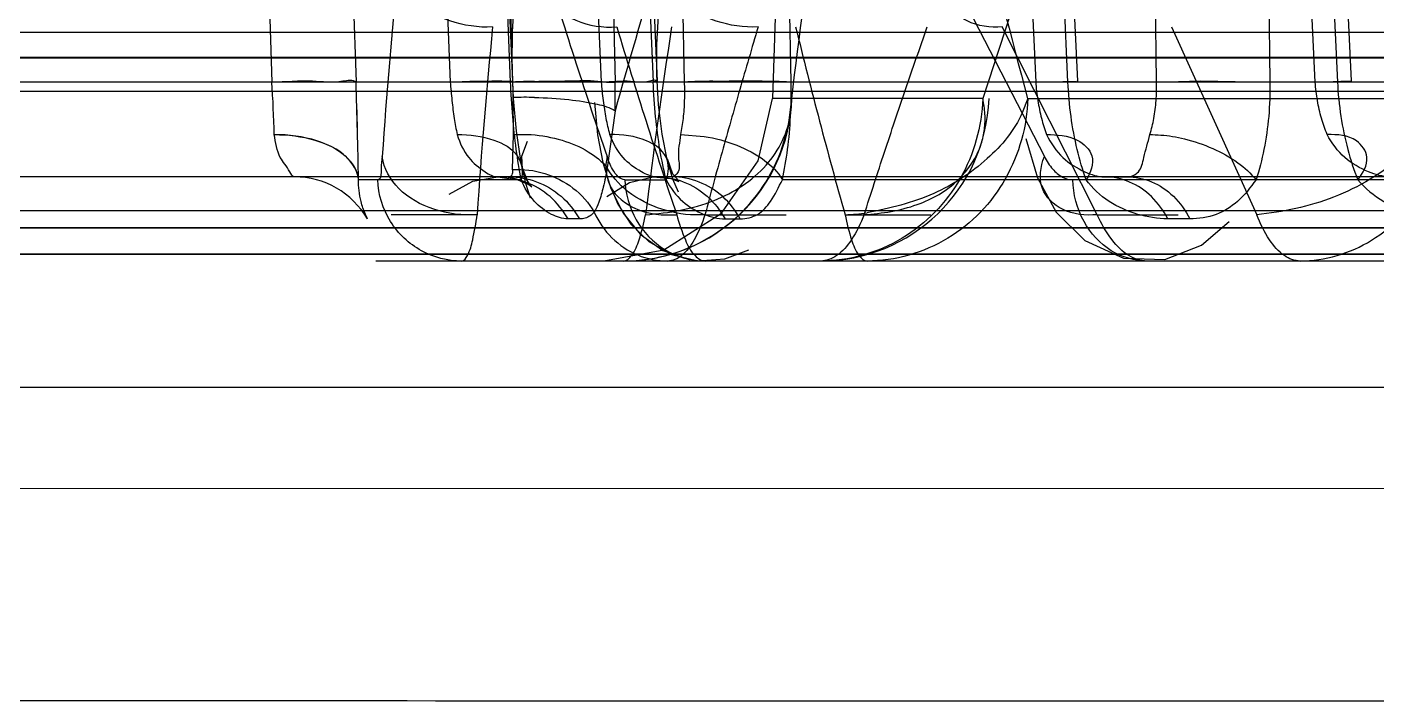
# Model space of a CAD drawing. Header units: millimetres. Extents: x 1236 to 1656, y -100 to 494.
# Drawn here: x 1375.641 to 1376.603, y 392.737 to 393.217 of the extents above; entities that cross this region are included whole.
import ezdxf

# ---------------------------------------------------------------- set-up
doc = ezdxf.new("R2010")
doc.units = ezdxf.units.MM
doc.header["$LTSCALE"] = 0.1

msp = doc.modelspace()

# ---------------------------------------------------------------- linework, layer by layer
for p, q in [((1376.1935, 393.77632), (1376.1722, 393.16648)), ((1375.80596, 393.46615), (1375.81567, 393.17825)), ((1375.86589, 393.46615), (1375.87561, 393.17825)), ((1375.93076, 393.4658), (1375.94273, 393.17825)), ((1375.98564, 393.17825), (1375.97367, 393.4658)), ((1375.98717, 393.17865), (1375.9752, 393.4662)), ((1375.98721, 393.17824), (1375.97998, 393.46553)), ((1376.05053, 393.17825), (1376.03799, 393.46548)), ((1376.05332, 393.46554), (1376.06009, 393.17825)), ((1376.07453, 393.46548), (1376.08721, 393.17826)), ((1376.07743, 393.466), (1376.08997, 393.17877)), ((1376.10363, 393.46515), (1376.1093, 393.17824)), ((1376.18543, 393.17825), (1376.17976, 393.46514)), ((1376.34636, 393.46457), (1376.35972, 393.17825)), ((1376.38268, 393.17825), (1376.36931, 393.46457)), ((1376.38968, 393.17895), (1376.37632, 393.46527)), ((1376.44568, 393.17824), (1376.44232, 393.46412)), ((1376.52318, 393.46412), (1376.52654, 393.17825)), ((1376.55877, 393.17824), (1376.54515, 393.46401)), ((1376.56104, 393.46401), (1376.57466, 393.17825)), ((1376.5707, 393.46477), (1376.58432, 393.17901)), ((1376.36581, 393.30033), (1376.32204, 393.16647)), ((1376.29723, 393.25889), (1376.36585, 393.12507)), ((1376.94515, 393.21353), (1371.69078, 393.2136)), ((1376.40355, 393.08364), (1376.33582, 393.21746)), ((1376.45635, 393.21746), (1376.51714, 393.08364)), ((1371.81653, 393.19538), (1378.41173, 393.19538)), ((1380.19732, 393.19573), (1373.6444, 393.19576)), ((1378.61775, 393.17825), (1354.5692, 393.17825)), ((1379.72958, 393.17819), (1357.58913, 393.1782)), ((1376.08997, 393.17877), (1376.08721, 393.17826)), ((1376.35972, 393.17825), (1376.3887, 393.17882)), ((1376.44568, 393.17824), (1376.4771, 393.17899)), ((1376.4771, 393.17899), (1376.52654, 393.17825)), ((1376.55877, 393.17824), (1376.58432, 393.17901)), ((1353.88384, 393.17183), (1406.43904, 393.17177)), ((1369.1986, 393.17177), (1406.51127, 393.17177)), ((1375.98766, 393.14093), (1375.98751, 393.16721)), ((1376.32202, 393.16648), (1376.17205, 393.16648)), ((1376.35413, 393.16649), (1376.35014, 393.15636)), ((1376.35396, 393.1665), (1376.9928, 393.16651)), ((1376.06012, 393.15776), (1376.05455, 393.11703)), ((1375.98706, 393.11582), (1375.98766, 393.14093)), ((1375.98765, 393.14095), (1376.00044, 393.14074)), ((1376.10666, 393.14074), (1376.12352, 393.13949)), ((1379.83311, 393.11069), (1354.5609, 393.11069)), ((1375.99322, 393.10859), (1375.87734, 393.10859)), ((1375.97633, 393.11069), (1375.98464, 393.11069)), ((1376.06715, 393.10859), (1376.09647, 393.10859)), ((1376.10047, 393.11069), (1376.08948, 393.11069)), ((1377.05699, 393.10859), (1376.17927, 393.10859)), ((1376.39558, 393.10859), (1376.38606, 393.10859)), ((1376.40858, 393.11069), (1376.42466, 393.11069)), ((1370.47409, 393.08655), (1380.02813, 393.08665)), ((1375.88365, 393.08068), (1375.88368, 393.08068)), ((1375.96184, 393.08364), (1375.90072, 393.08364)), ((1376.03474, 393.08068), (1376.02658, 393.08068)), ((1376.12413, 393.08364), (1376.18185, 393.08364)), ((1376.13843, 393.08068), (1376.14922, 393.08068)), ((1376.2239, 393.08364), (1376.28502, 393.08364)), ((1376.40355, 393.08364), (1376.46128, 393.08364)), ((1376.4695, 393.08068), (1376.4537, 393.08068)), ((1378.47121, 393.0744), (1371.74665, 393.0744)), ((1373.5793, 393.07442), (1380.19732, 393.0744)), ((1380.19734, 393.05548), (1370.20206, 393.05548)), ((1370.20206, 393.05545), (1390.19257, 393.05546)), ((1384.50493, 393.05068), (1375.88971, 393.05068)), ((1370.19704, 392.96068), (1390.1976, 392.96068)), ((1380.15557, 392.88783), (1370.46081, 392.88939))]:
    msp.add_line(p, q)
for points in [[(1375.99986, 393.09536), (1375.99646, 393.10599), (1375.99296, 393.12237), (1375.98995, 393.1431), (1375.98783, 393.16639), (1375.98682, 393.19059), (1375.987, 393.21435), (1375.9884, 393.23629)], [(1376.10522, 393.09974), (1376.10134, 393.10898), (1376.09728, 393.12307), (1376.0937, 393.14114), (1376.09111, 393.16187), (1376.08979, 393.18353), (1376.08979, 393.20509), (1376.09105, 393.22563)], [(1376.17205, 393.16648), (1376.16181, 393.12201), (1376.13515, 393.08404), (1376.09477, 393.05852), (1376.05215, 393.05068)], [(1376.04546, 393.16358), (1376.0476, 393.14065), (1376.05132, 393.12081), (1376.05709, 393.10225), (1376.0658, 393.08476), (1376.07797, 393.06975), (1376.09412, 393.05814), (1376.11353, 393.05161)], [(1375.99358, 393.10757), (1375.99878, 393.1051), (1376.00067, 393.10388), (1375.99966, 393.10504), (1375.99681, 393.1093), (1375.99416, 393.11612), (1375.99357, 393.12531), (1375.99775, 393.13608)], [(1376.3527, 393.13788), (1376.36095, 393.1099), (1376.37436, 393.08558), (1376.39471, 393.06519), (1376.42215, 393.05264), (1376.4517, 393.05181), (1376.47784, 393.06185), (1376.49747, 393.07876)], [(1375.94184, 393.09842), (1375.95875, 393.10769), (1375.97663, 393.11069), (1375.99085, 393.10853), (1375.99907, 393.10494), (1376.0009, 393.10363), (1375.99788, 393.10727), (1375.99385, 393.11757)], [(1376.0543, 393.09668), (1376.07032, 393.10673), (1376.08721, 393.11063), (1376.09975, 393.10945), (1376.1056, 393.10741), (1376.10551, 393.10776), (1376.1013, 393.11266), (1376.0974, 393.12344)], [(1376.05534, 393.107), (1376.06209, 393.0912), (1376.07143, 393.07688), (1376.08408, 393.06451), (1376.1002, 393.05535), (1376.11905, 393.05091), (1376.13832, 393.05218), (1376.15549, 393.05854)]]:
    msp.add_lwpolyline(points)
for centre, radius, start, end in [((1380.21809, 392.68874), 4.06054, 171.3372, 173.24318), ((1380.42843, 394.27352), 4.22218, 193.32634, 195.20014), ((1379.72219, 392.86986), 3.83643, 174.18004, 176.18577), ((1380.2222, 394.5446), 4.40293, 196.97854, 198.80853), ((1380.45373, 391.9317), 4.56147, 163.08474, 164.4079), ((1379.84941, 392.8298), 3.89585, 174.28938, 176.26423), ((1380.33236, 394.50559), 4.46105, 196.78319, 198.58723), ((1379.96672, 392.61384), 3.91317, 171.1265, 173.10464), ((1380.21655, 394.20504), 4.14714, 193.77656, 195.6883), ((1374.69146, 393.10767), 1.12641, 1.68097, 3.5922), ((1374.67729, 393.10717), 1.14059, 1.68539, 3.57264), ((1372.00618, 393.04707), 3.87165, 0.91051, 1.94162), ((1372.01742, 393.04735), 3.8604, 0.90905, 1.94316), ((1376.03617, 391.76425), 1.41484, 91.35426, 91.98335), ((1375.77009, 393.16706), 0.21742, 0.03882, 2.94924), ((1375.61764, 393.16749), 0.44259, 358.73987, 1.3919), ((1376.15547, 391.87477), 1.30429, 91.12673, 92.02836), ((1375.9959, 392.86411), 0.30322, 88.70754, 91.58889), ((1376.0661, 393.17069), 0.12, 270, 357.97904), ((1376.1233, 393.16378), 0.06239, 353.10247, 2.45993), ((1376.20656, 393.17069), 0.12, 270, 357.96611), ((1375.83171, 393.05068), 0.06, 29.99971, 89.99996), ((1376.21741, 393.24564), 0.16213, 272.29633, 277.87563)]:
    msp.add_arc(centre, radius, start, end)
for points, knots in [([(1375.97289, 393.21746), (1375.96265, 393.21695), (1375.94259, 393.21977), (1375.91715, 393.2337), (1375.90686, 393.25037), (1375.90554, 393.25889)], [0, 0, 0, 0, 0.361998, 0.695834, 1, 1, 1, 1]), ([(1376.01117, 393.25889), (1376.00973, 393.25188), (1376.01203, 393.23531), (1376.03333, 393.21917), (1376.05152, 393.21697), (1376.06133, 393.21746)], [0, 0, 0, 0, 0.287964, 0.60494, 1, 1, 1, 1]), ([(1376.16201, 393.21746), (1376.15192, 393.21694), (1376.13134, 393.22008), (1376.10499, 393.23414), (1376.09246, 393.25024), (1376.08961, 393.25889)], [0, 0, 0, 0, 0.343629, 0.690044, 1, 1, 1, 1]), ([(1376.33582, 393.21746), (1376.3274, 393.21701), (1376.31152, 393.21855), (1376.29311, 393.2356), (1376.29455, 393.25183), (1376.29723, 393.25889)], [0, 0, 0, 0, 0.370492, 0.668193, 1, 1, 1, 1]), ([(1376.16201, 393.21746), (1376.15756, 393.2026), (1376.14883, 393.1729), (1376.1362, 393.12829), (1376.1281, 393.09852), (1376.12413, 393.08364)], [0, 0, 0, 0, 0.334513, 0.667843, 1, 1, 1, 1]), ([(1376.23754, 393.08374), (1376.24229, 393.09861), (1376.25196, 393.12837), (1376.26694, 393.17295), (1376.27723, 393.20262), (1376.28246, 393.21746)], [0, 0, 0, 0, 0.332105, 0.665435, 1, 1, 1, 1]), ([(1375.81567, 393.17825), (1375.8253, 393.17858), (1375.84261, 393.17989), (1375.86122, 393.17741), (1375.87333, 393.18042), (1375.87561, 393.17825)], [0, 0, 0, 0, 0.482233, 0.842504, 1, 1, 1, 1]), ([(1375.81567, 393.17825), (1375.8253, 393.17857), (1375.8426, 393.17989), (1375.86121, 393.17741), (1375.87332, 393.18042), (1375.87561, 393.17825)], [0, 0, 0, 0, 0.482007, 0.842244, 1, 1, 1, 1]), ([(1375.94272, 393.17825), (1375.94303, 393.17383), (1375.94379, 393.16518), (1375.9454, 393.15265), (1375.94682, 393.14458), (1375.94762, 393.14072)], [0, 0, 0, 0, 0.350719, 0.687807, 1, 1, 1, 1]), ([(1375.94273, 393.17825), (1375.9514, 393.17855), (1375.95709, 393.179), (1375.99122, 393.17909), (1375.98564, 393.17825)], [0, 0, 0, 0, 0.60582, 1, 1, 1, 1]), ([(1375.99322, 393.10859), (1375.99184, 393.11576), (1375.98946, 393.13075), (1375.98697, 393.154), (1375.98597, 393.17005), (1375.98563, 393.17824)], [0, 0, 0, 0, 0.312138, 0.649178, 1, 1, 1, 1]), ([(1376.00273, 393.1787), (1376.01097, 393.17889), (1376.02598, 393.17881), (1376.04509, 393.17975), (1376.05601, 393.17772), (1376.06009, 393.17825)], [0, 0, 0, 0, 0.430659, 0.784844, 1, 1, 1, 1]), ([(1376.05641, 393.14072), (1376.05539, 393.14457), (1376.05361, 393.15262), (1376.05167, 393.16516), (1376.05083, 393.17382), (1376.05051, 393.17824)], [0, 0, 0, 0, 0.314185, 0.650078, 1, 1, 1, 1]), ([(1376.05053, 393.17825), (1376.0574, 393.17849), (1376.07016, 393.17996), (1376.07995, 393.17724), (1376.0899, 393.18041), (1376.08997, 393.17877)], [0, 0, 0, 0, 0.522793, 0.875176, 1, 1, 1, 1]), ([(1376.09647, 393.10859), (1376.09472, 393.11567), (1376.09172, 393.13056), (1376.08871, 393.15384), (1376.08757, 393.16998), (1376.08721, 393.17826)], [0, 0, 0, 0, 0.310765, 0.646493, 1, 1, 1, 1]), ([(1376.10932, 393.17824), (1376.10952, 393.17384), (1376.1096, 393.16519), (1376.10873, 393.15264), (1376.10748, 393.14456), (1376.10667, 393.14072)], [0, 0, 0, 0, 0.350901, 0.687452, 1, 1, 1, 1]), ([(1376.12982, 393.17881), (1376.13744, 393.17896), (1376.15152, 393.17913), (1376.17005, 393.17897), (1376.18098, 393.17865), (1376.18543, 393.17825)], [0, 0, 0, 0, 0.410843, 0.759218, 1, 1, 1, 1]), ([(1376.17927, 393.10859), (1376.18083, 393.11573), (1376.18336, 393.13071), (1376.18539, 393.154), (1376.18561, 393.17006), (1376.18545, 393.17824)], [0, 0, 0, 0, 0.312907, 0.64956, 1, 1, 1, 1]), ([(1376.3597, 393.17825), (1376.36002, 393.17382), (1376.36101, 393.16511), (1376.36356, 393.15255), (1376.36602, 393.14453), (1376.36744, 393.14072)], [0, 0, 0, 0, 0.346587, 0.682877, 1, 1, 1, 1]), ([(1376.39558, 393.10859), (1376.39307, 393.11566), (1376.38876, 393.13056), (1376.38448, 393.15389), (1376.38304, 393.17004), (1376.38266, 393.17824)], [0, 0, 0, 0, 0.31685, 0.6531, 1, 1, 1, 1]), ([(1376.44095, 393.14072), (1376.44218, 393.14453), (1376.44416, 393.15255), (1376.44572, 393.16512), (1376.44586, 393.17379), (1376.4457, 393.1782)], [0, 0, 0, 0, 0.316222, 0.651327, 1, 1, 1, 1]), ([(1376.52656, 393.17824), (1376.52666, 393.17007), (1376.52607, 393.15395), (1376.52279, 393.1306), (1376.51898, 393.11567), (1376.51665, 393.10859)], [0, 0, 0, 0, 0.347394, 0.683426, 1, 1, 1, 1]), ([(1376.56732, 393.14072), (1376.56572, 393.14451), (1376.56296, 393.15249), (1376.56012, 393.16506), (1376.55907, 393.17377), (1376.55875, 393.1782)], [0, 0, 0, 0, 0.319527, 0.654716, 1, 1, 1, 1]), ([(1376.57463, 393.17824), (1376.57502, 393.17004), (1376.5766, 393.15387), (1376.58142, 393.13051), (1376.58629, 393.11563), (1376.58915, 393.10859)], [0, 0, 0, 0, 0.344879, 0.680812, 1, 1, 1, 1]), ([(1376.58432, 393.17901), (1376.58439, 393.17757), (1376.57874, 393.17933), (1376.57645, 393.17836), (1376.57466, 393.17825)], [0, 0, 0, 0, 0.445162, 1, 1, 1, 1]), ([(1376.00274, 393.16725), (1376.01092, 393.16707), (1376.02593, 393.16621), (1376.04507, 393.1632), (1376.05633, 393.16025), (1376.06012, 393.15776)], [0, 0, 0, 0, 0.419341, 0.767101, 1, 1, 1, 1]), ([(1376.0661, 393.05068), (1376.08588, 393.05068), (1376.12646, 393.06107), (1376.17234, 393.10445), (1376.1849, 393.1457), (1376.18563, 393.16645)], [0, 0, 0, 0, 0.326138, 0.65758, 1, 1, 1, 1]), ([(1376.32201, 393.16643), (1376.32134, 393.14666), (1376.3102, 393.1068), (1376.2672, 393.0621), (1376.22661, 393.05068), (1376.20656, 393.05068)], [0, 0, 0, 0, 0.332005, 0.663488, 1, 1, 1, 1]), ([(1376.35413, 393.16649), (1376.35347, 393.14673), (1376.34249, 393.10695), (1376.29991, 393.06217), (1376.25953, 393.05068), (1376.23962, 393.05068)], [0, 0, 0, 0, 0.333092, 0.664645, 1, 1, 1, 1]), ([(1376.32087, 393.13418), (1376.32195, 393.13756), (1376.32349, 393.14459), (1376.32387, 393.15551), (1376.32282, 393.1628), (1376.32201, 393.16643)], [0, 0, 0, 0, 0.326012, 0.658367, 1, 1, 1, 1]), ([(1376.65359, 393.16638), (1376.64714, 393.15058), (1376.62148, 393.1224), (1376.57387, 393.0933), (1376.53577, 393.08555), (1376.51714, 393.08364)], [0, 0, 0, 0, 0.30897, 0.660984, 1, 1, 1, 1]), ([(1376.54806, 393.05068), (1376.56567, 393.05068), (1376.60283, 393.06186), (1376.64256, 393.10602), (1376.65294, 393.14584), (1376.65359, 393.16638)], [0, 0, 0, 0, 0.308728, 0.639871, 1, 1, 1, 1]), ([(1376.08185, 393.08364), (1376.09847, 393.08492), (1376.13016, 393.09017), (1376.16969, 393.11525), (1376.18359, 393.14266), (1376.18523, 393.15628)], [0, 0, 0, 0, 0.368062, 0.696887, 1, 1, 1, 1]), ([(1376.35014, 393.15636), (1376.34465, 393.1438), (1376.32541, 393.12093), (1376.28693, 393.09591), (1376.2558, 393.08805), (1376.23962, 393.08504)], [0, 0, 0, 0, 0.302347, 0.637134, 1, 1, 1, 1]), ([(1375.87734, 393.10859), (1375.87688, 393.11467), (1375.86847, 393.12781), (1375.84599, 393.13833), (1375.82762, 393.14084), (1375.81739, 393.14074)], [0, 0, 0, 0, 0.250602, 0.579154, 1, 1, 1, 1]), ([(1375.81739, 393.14074), (1375.82708, 393.14083), (1375.84501, 393.13849), (1375.86763, 393.12856), (1375.87685, 393.11507), (1375.87734, 393.10859)], [0, 0, 0, 0, 0.398812, 0.732592, 1, 1, 1, 1]), ([(1375.83169, 393.11069), (1375.83008, 393.11079), (1375.82737, 393.11734), (1375.81968, 393.12468), (1375.81826, 393.13516), (1375.81739, 393.14072)], [0, 0, 0, 0, 0.14308, 0.502485, 1, 1, 1, 1]), ([(1375.94762, 393.14072), (1375.94955, 393.13492), (1375.95428, 393.12417), (1375.96554, 393.11524), (1375.97312, 393.11071), (1375.97627, 393.11069)], [0, 0, 0, 0, 0.42428, 0.781568, 1, 1, 1, 1]), ([(1375.94763, 393.14074), (1375.95646, 393.14083), (1375.97191, 393.139), (1375.99212, 393.12838), (1375.99488, 393.11409), (1375.99322, 393.10859)], [0, 0, 0, 0, 0.415855, 0.729702, 1, 1, 1, 1]), ([(1376.00044, 393.14074), (1376.00784, 393.14017), (1376.02195, 393.13759), (1376.04067, 393.12982), (1376.05092, 393.12171), (1376.05455, 393.11703)], [0, 0, 0, 0, 0.368102, 0.705742, 1, 1, 1, 1]), ([(1376.08945, 393.11069), (1376.08574, 393.11071), (1376.07701, 393.11487), (1376.06435, 393.12399), (1376.05867, 393.13485), (1376.05641, 393.14072)], [0, 0, 0, 0, 0.239549, 0.594647, 1, 1, 1, 1]), ([(1376.09647, 393.10859), (1376.09857, 393.11354), (1376.09882, 393.12689), (1376.08017, 393.1393), (1376.06526, 393.14083), (1376.05642, 393.14074)], [0, 0, 0, 0, 0.265655, 0.563118, 1, 1, 1, 1]), ([(1376.10667, 393.14072), (1376.10618, 393.13527), (1376.10394, 393.1266), (1376.10709, 393.11547), (1376.10238, 393.11069), (1376.10047, 393.11069)], [0, 0, 0, 0, 0.508751, 0.822683, 1, 1, 1, 1]), ([(1376.12352, 393.13949), (1376.1315, 393.13824), (1376.14661, 393.13416), (1376.16603, 393.124), (1376.17616, 393.11408), (1376.17927, 393.10859)], [0, 0, 0, 0, 0.371022, 0.710554, 1, 1, 1, 1]), ([(1376.36744, 393.14072), (1376.37036, 393.13469), (1376.37784, 393.12362), (1376.39311, 393.11433), (1376.40382, 393.11069), (1376.40855, 393.11069)], [0, 0, 0, 0, 0.379385, 0.731797, 1, 1, 1, 1]), ([(1376.36745, 393.14074), (1376.37485, 393.14082), (1376.3877, 393.14009), (1376.40329, 393.12588), (1376.39878, 393.11346), (1376.39558, 393.10859)], [0, 0, 0, 0, 0.403557, 0.681966, 1, 1, 1, 1]), ([(1376.42466, 393.11069), (1376.42764, 393.1107), (1376.43475, 393.11375), (1376.43685, 393.12672), (1376.43979, 393.13522), (1376.44095, 393.14072)], [0, 0, 0, 0, 0.243653, 0.539471, 1, 1, 1, 1]), ([(1376.44093, 393.14074), (1376.44357, 393.14077), (1376.44899, 393.14057), (1376.45723, 393.13955), (1376.46278, 393.13841), (1376.46558, 393.13773)], [0, 0, 0, 0, 0.318124, 0.652337, 1, 1, 1, 1]), ([(1376.46558, 393.13773), (1376.4725, 393.13604), (1376.48578, 393.13151), (1376.50325, 393.12183), (1376.51298, 393.11326), (1376.51665, 393.10859)], [0, 0, 0, 0, 0.358145, 0.701419, 1, 1, 1, 1]), ([(1376.61196, 393.11069), (1376.60674, 393.1107), (1376.59518, 393.11416), (1376.57879, 393.12352), (1376.57054, 393.13464), (1376.56732, 393.14072)], [0, 0, 0, 0, 0.280305, 0.630819, 1, 1, 1, 1]), ([(1376.58915, 393.10859), (1376.59268, 393.11318), (1376.59893, 393.12368), (1376.58731, 393.1404), (1376.57445, 393.14082), (1376.56734, 393.14074)], [0, 0, 0, 0, 0.331068, 0.59299, 1, 1, 1, 1]), ([(1376.23754, 393.08374), (1376.25032, 393.08458), (1376.27458, 393.08832), (1376.3053, 393.10568), (1376.31778, 393.12451), (1376.32087, 393.13418)], [0, 0, 0, 0, 0.373218, 0.704319, 1, 1, 1, 1]), ([(1375.89426, 393.12507), (1375.89406, 393.12209), (1375.89297, 393.1178), (1375.89371, 393.10859), (1375.89107, 393.10859)], [0, 0, 0, 0, 0.53088, 1, 1, 1, 1]), ([(1375.96184, 393.08364), (1375.95153, 393.08296), (1375.9311, 393.0855), (1375.90527, 393.09949), (1375.8953, 393.11662), (1375.89426, 393.12507)], [0, 0, 0, 0, 0.361745, 0.701904, 1, 1, 1, 1]), ([(1375.98706, 393.11584), (1375.99474, 393.1163), (1376.01026, 393.11442), (1376.03101, 393.10378), (1376.04144, 393.09209), (1376.04528, 393.08547)], [0, 0, 0, 0, 0.336299, 0.665414, 1, 1, 1, 1]), ([(1376.05455, 393.11703), (1376.05377, 393.11245), (1376.0521, 393.10422), (1376.04906, 393.09364), (1376.04663, 393.08771), (1376.04528, 393.08547)], [0, 0, 0, 0, 0.422109, 0.762216, 1, 1, 1, 1]), ([(1376.05438, 393.12507), (1376.05272, 393.11803), (1376.05443, 393.10128), (1376.07585, 393.08484), (1376.09415, 393.08297), (1376.104, 393.08364)], [0, 0, 0, 0, 0.28973, 0.604333, 1, 1, 1, 1]), ([(1376.06715, 393.10859), (1376.06549, 393.10859), (1376.0616, 393.11067), (1376.05758, 393.1168), (1376.05542, 393.12201), (1376.05438, 393.12507)], [0, 0, 0, 0, 0.227758, 0.554554, 1, 1, 1, 1]), ([(1376.12413, 393.08364), (1376.11497, 393.08301), (1376.09643, 393.08515), (1376.07167, 393.09643), (1376.05872, 393.10949), (1376.05455, 393.11703)], [0, 0, 0, 0, 0.341857, 0.679342, 1, 1, 1, 1]), ([(1376.40355, 393.08364), (1376.39519, 393.08303), (1376.37917, 393.08419), (1376.36081, 393.10179), (1376.36301, 393.11806), (1376.36585, 393.12507)], [0, 0, 0, 0, 0.367397, 0.668246, 1, 1, 1, 1]), ([(1376.36585, 393.12507), (1376.36753, 393.1219), (1376.37113, 393.11635), (1376.37804, 393.11021), (1376.38355, 393.10859), (1376.38606, 393.10859)], [0, 0, 0, 0, 0.39603, 0.723172, 1, 1, 1, 1]), ([(1375.88368, 393.08068), (1375.88339, 393.08183), (1375.88115, 393.08572), (1375.87847, 393.095), (1375.87731, 393.10342), (1375.87734, 393.10859)], [0, 0, 0, 0, 0.122977, 0.461262, 1, 1, 1, 1]), ([(1375.95082, 393.05068), (1375.94096, 393.05068), (1375.92068, 393.05586), (1375.89772, 393.07754), (1375.89143, 393.0982), (1375.89107, 393.10859)], [0, 0, 0, 0, 0.325268, 0.657047, 1, 1, 1, 1]), ([(1376.02658, 393.08068), (1376.02327, 393.08662), (1376.01457, 393.09742), (1375.99682, 393.10815), (1375.98314, 393.11069), (1375.97634, 393.11069)], [0, 0, 0, 0, 0.333952, 0.665824, 1, 1, 1, 1]), ([(1375.9846, 393.11069), (1375.99125, 393.11069), (1376.00477, 393.10823), (1376.02256, 393.09762), (1376.03137, 393.08673), (1376.03474, 393.08068)], [0, 0, 0, 0, 0.327471, 0.659247, 1, 1, 1, 1]), ([(1375.98466, 393.11069), (1375.98578, 393.1107), (1375.9877, 393.11278), (1375.9872, 393.11487), (1375.98706, 393.11582)], [0, 0, 0, 0, 0.538457, 1, 1, 1, 1]), ([(1376.02658, 393.08068), (1376.02253, 393.08086), (1376.01349, 393.08368), (1376.00133, 393.09318), (1375.9953, 393.10293), (1375.99322, 393.10859)], [0, 0, 0, 0, 0.267289, 0.602909, 1, 1, 1, 1]), ([(1376.06715, 393.10859), (1376.06748, 393.09873), (1376.07295, 393.07885), (1376.09425, 393.05644), (1376.11448, 393.05068), (1376.12445, 393.05068)], [0, 0, 0, 0, 0.332147, 0.66411, 1, 1, 1, 1]), ([(1376.08953, 393.11069), (1376.09603, 393.11069), (1376.10927, 393.10821), (1376.12662, 393.09756), (1376.13516, 393.08671), (1376.13843, 393.08068)], [0, 0, 0, 0, 0.325215, 0.656646, 1, 1, 1, 1]), ([(1376.09647, 393.10859), (1376.09931, 393.10277), (1376.10719, 393.09274), (1376.12231, 393.08339), (1376.1333, 393.08085), (1376.13843, 393.08068)], [0, 0, 0, 0, 0.370165, 0.706712, 1, 1, 1, 1]), ([(1376.14922, 393.08068), (1376.14602, 393.08659), (1376.13764, 393.09735), (1376.1204, 393.10813), (1376.10706, 393.11069), (1376.10045, 393.11069)], [0, 0, 0, 0, 0.337037, 0.668597, 1, 1, 1, 1]), ([(1376.14922, 393.08068), (1376.15348, 393.08083), (1376.16243, 393.08278), (1376.17237, 393.09412), (1376.17666, 393.10335), (1376.17927, 393.10859)], [0, 0, 0, 0, 0.294472, 0.595753, 1, 1, 1, 1]), ([(1376.43894, 393.05068), (1376.43013, 393.05068), (1376.41153, 393.05625), (1376.39159, 393.07832), (1376.38637, 393.09829), (1376.38606, 393.10859)], [0, 0, 0, 0, 0.30811, 0.639431, 1, 1, 1, 1]), ([(1376.4537, 393.08068), (1376.44653, 393.08085), (1376.43187, 393.08308), (1376.41137, 393.09215), (1376.39995, 393.10249), (1376.39558, 393.10859)], [0, 0, 0, 0, 0.323476, 0.660961, 1, 1, 1, 1]), ([(1376.4537, 393.08068), (1376.45077, 393.08652), (1376.44318, 393.09716), (1376.42724, 393.10806), (1376.41473, 393.11069), (1376.4086, 393.11069)], [0, 0, 0, 0, 0.345273, 0.675945, 1, 1, 1, 1]), ([(1376.42459, 393.11069), (1376.43058, 393.11069), (1376.44292, 393.10814), (1376.45887, 393.09735), (1376.46653, 393.08663), (1376.4695, 393.08068)], [0, 0, 0, 0, 0.31726, 0.64757, 1, 1, 1, 1]), ([(1376.51665, 393.10859), (1376.51268, 393.10312), (1376.50486, 393.09299), (1376.48835, 393.08251), (1376.47587, 393.08083), (1376.4695, 393.08068)], [0, 0, 0, 0, 0.355284, 0.665443, 1, 1, 1, 1]), ([(1376.58915, 393.10859), (1376.59424, 393.10239), (1376.60727, 393.09199), (1376.6302, 393.083), (1376.64659, 393.08085), (1376.65472, 393.08068)], [0, 0, 0, 0, 0.328982, 0.666697, 1, 1, 1, 1]), ([(1375.95082, 393.05068), (1375.95269, 393.05068), (1375.95658, 393.05676), (1375.95921, 393.06744), (1375.96103, 393.07762), (1375.96184, 393.08364)], [0, 0, 0, 0, 0.157601, 0.488776, 1, 1, 1, 1]), ([(1376.04528, 393.08547), (1376.04441, 393.08448), (1376.04247, 393.08269), (1376.0388, 393.081), (1376.03612, 393.08068), (1376.03474, 393.08068)], [0, 0, 0, 0, 0.33216, 0.653401, 1, 1, 1, 1]), ([(1376.04528, 393.08547), (1376.04829, 393.07873), (1376.05684, 393.06624), (1376.07555, 393.05366), (1376.09036, 393.05068), (1376.09766, 393.05068)], [0, 0, 0, 0, 0.335032, 0.668709, 1, 1, 1, 1]), ([(1376.0661, 393.05068), (1376.06839, 393.05068), (1376.07379, 393.05593), (1376.078, 393.06747), (1376.08063, 393.07759), (1376.08185, 393.08364)], [0, 0, 0, 0, 0.182047, 0.510856, 1, 1, 1, 1]), ([(1376.12413, 393.08364), (1376.12209, 393.07746), (1376.11778, 393.06697), (1376.10927, 393.0546), (1376.10115, 393.05068), (1376.09766, 393.05068)], [0, 0, 0, 0, 0.440089, 0.763925, 1, 1, 1, 1]), ([(1376.104, 393.08364), (1376.10563, 393.07754), (1376.10906, 393.06732), (1376.11509, 393.05531), (1376.12169, 393.05068), (1376.12445, 393.05068)], [0, 0, 0, 0, 0.468692, 0.794617, 1, 1, 1, 1]), ([(1376.23754, 393.08374), (1376.23508, 393.07748), (1376.22988, 393.06674), (1376.2196, 393.05432), (1376.21053, 393.05068), (1376.20656, 393.05068)], [0, 0, 0, 0, 0.424456, 0.74931, 1, 1, 1, 1]), ([(1376.2239, 393.08364), (1376.22512, 393.07759), (1376.22775, 393.06747), (1376.23194, 393.05594), (1376.23733, 393.05068), (1376.23962, 393.05068)], [0, 0, 0, 0, 0.489298, 0.818128, 1, 1, 1, 1]), ([(1376.43894, 393.05068), (1376.43449, 393.05068), (1376.42454, 393.05409), (1376.41257, 393.06642), (1376.40644, 393.07733), (1376.40355, 393.08364)], [0, 0, 0, 0, 0.263949, 0.588417, 1, 1, 1, 1]), ([(1376.54806, 393.05068), (1376.5441, 393.05068), (1376.53505, 393.05431), (1376.52479, 393.0667), (1376.5196, 393.0774), (1376.51714, 393.08364)], [0, 0, 0, 0, 0.250701, 0.575543, 1, 1, 1, 1]), ([(1366.92434, 392.7414), (1367.35169, 392.74207), (1368.20649, 392.74157), (1369.27511, 392.73988), (1370.13029, 392.73878), (1370.98609, 392.73825), (1371.8422, 392.73868), (1372.69855, 392.73905), (1373.55524, 392.73902), (1374.6264, 392.73817), (1375.91217, 392.73723), (1376.76953, 392.73711), (1377.19831, 392.7371)], [0, 0, 0, 0, 0.124787, 0.249601, 0.312038, 0.3745, 0.499496, 0.56202, 0.624554, 0.749651, 0.874798, 1, 1, 1, 1])]:
    msp.add_open_spline(points, degree=3, knots=knots)

doc.saveas('drawing.dxf')
